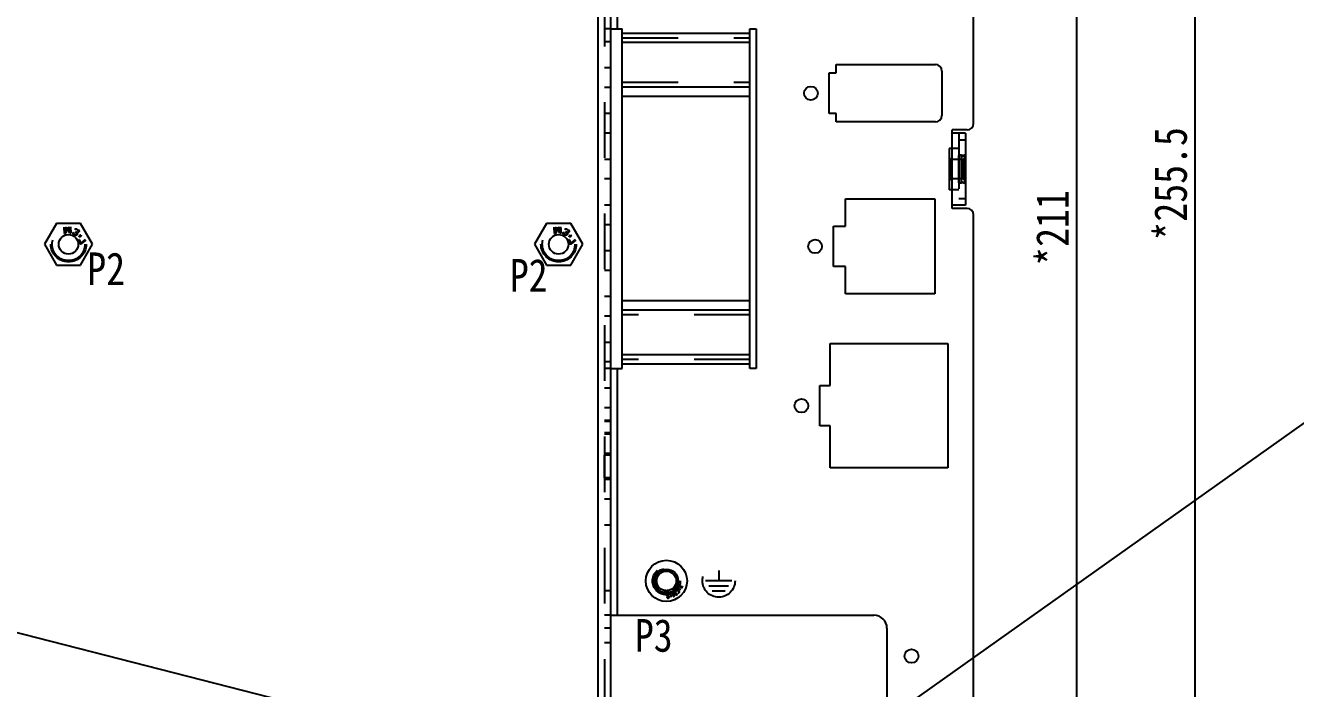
# Model space of a CAD drawing. Header units: millimetres. Extents: x 0 to 8948, y -1340 to 1100.
# Drawn here: x 2296.4 to 2490.8, y 505 to 606.4 of the extents above; entities that cross this region are included whole.
import ezdxf

# ---------------------------------------------------------------- set-up
doc = ezdxf.new("R2010")
doc.units = ezdxf.units.MM
doc.header["$LTSCALE"] = 85.25
doc.header["$PDMODE"] = 3
doc.header["$PDSIZE"] = 8
doc.linetypes.add('HIDDEN', pattern=[0.2, 0.1, -0.1])
doc.layers.get('0').update_dxf_attribs({"linetype": 'CONTINUOUS'})
doc.layers.get('Defpoints').update_dxf_attribs({"linetype": 'CONTINUOUS'})
for name, color, linetype in [('02___PRT_ALL_AXES', 7, 'CONTINUOUS'), ('03___PRT_ALL_CURVES', 7, 'CONTINUOUS'), ('DEFAULT_2', 8, 'HIDDEN')]:
    doc.layers.add(name, color=color, linetype=linetype)
doc.styles.get("Standard").update_dxf_attribs({"font": 'txt', "width": 0.85})
doc.dimstyles.new('DIMSTYLE_1', dxfattribs={"dimtxt": 5, "dimasz": 3.5, "dimexe": 1.5, "dimexo": 1, "dimgap": 1.25, "dimtad": 1, "dimdsep": 46, "dimtxsty": 'Standard', "dimblk": '_FILLED', "dimblk1": '_FILLED', "dimblk2": '_FILLED', "dimcen": 0.09, "dimadec": 0, "dimazin": 0, "dimtp": 0.01, "dimtm": 0.01, "dimtfac": 1, "dimtofl": 0, "dimtmove": 0, "dimatfit": 3, "dimldrblk": '_FILLED', "dimfxl": 0, "dimtolj": 1, "dimarcsym": 0})

# ---------------------------------------------------------------- blocks, each defined once
blk = doc.blocks.new('_FILLED')
at = {"color": 0, "linetype": 'ByBlock'}
blk.add_solid([(0, 0), (-1, 0.214), (-1, -0.214)], dxfattribs=at)
blk = doc.blocks.new('*D8')
at = {"color": 0, "linetype": 'Continuous', "lineweight": -2, "transparency": 16777216}
for p, q in [((2386.04, 680.95), (2458.85, 680.95)), ((2457.35, 473.45), (2457.35, 677.45)), ((2386.04, 469.95), (2458.85, 469.95))]:
    blk.add_line(p, q, dxfattribs=at)
at = {"layer": 'Defpoints', "color": 0, "linetype": 'Continuous', "transparency": 16777216}
for p in [(2385.04, 680.95), (2457.35, 680.95), (2385.04, 469.95)]:
    blk.add_point(p, dxfattribs=at)
at = {"color": 0, "linetype": 'Continuous', "lineweight": -2, "transparency": 16777216, "xscale": 3.5, "yscale": 3.5, "zscale": 3.5}
for p, rotation in [((2457.35, 680.95), 90), ((2457.35, 469.95), 270)]:
    blk.add_blockref('_FILLED', p, dxfattribs=dict(at, rotation=rotation))
at = {"color": 0, "linetype": 'Continuous', "transparency": 16777216, "insert": (2451.1, 575.45), "char_height": 5, "width": 17, "attachment_point": 2, "rotation": 90}
blk.add_mtext('\\A1;*211', dxfattribs=at)
blk = doc.blocks.new('*D10')
at = {"color": 0, "linetype": 'Continuous', "lineweight": -2, "transparency": 16777216}
for p, q in [((2441.54, 709.95), (2476.93, 709.95)), ((2475.43, 457.95), (2475.43, 706.45)), ((2441.54, 454.45), (2476.93, 454.45))]:
    blk.add_line(p, q, dxfattribs=at)
at = {"layer": 'Defpoints', "color": 0, "linetype": 'Continuous', "transparency": 16777216}
for p in [(2440.54, 709.95), (2475.43, 709.95), (2440.54, 454.45)]:
    blk.add_point(p, dxfattribs=at)
at = {"color": 0, "linetype": 'Continuous', "lineweight": -2, "transparency": 16777216, "xscale": 3.5, "yscale": 3.5, "zscale": 3.5}
for p, rotation in [((2475.43, 709.95), 90), ((2475.43, 454.45), 270)]:
    blk.add_blockref('_FILLED', p, dxfattribs=dict(at, rotation=rotation))
at = {"color": 0, "linetype": 'Continuous', "transparency": 16777216, "insert": (2469.18, 582.2), "char_height": 5, "width": 25.5, "attachment_point": 2, "rotation": 90}
blk.add_mtext('\\A1;*255.5', dxfattribs=at)

msp = doc.modelspace()

# ---------------------------------------------------------------- linework, layer by layer
for p, q in [((0, 1100), (4304.922, 0)), ((1723.341, 0), (3273.341, 1100))]:
    msp.add_line(p, q)
at = {"color": 3, "linetype": 'Continuous'}
for p, q in [((2441.539, 591.448), (2441.539, 681.948)), ((2384.039, 678.948), (2384.039, 471.948)), ((2386.039, 470.948), (2386.039, 679.948)), ((2387.039, 605.948), (2387.039, 679.948)), ((2386.039, 605.948), (2387.789, 605.948)), ((2387.789, 553.948), (2387.789, 605.948)), ((2387.789, 605.276), (2407.289, 605.276)), ((2407.289, 605.948), (2408.289, 605.948)), ((2407.289, 553.948), (2407.289, 605.948)), ((2408.289, 605.948), (2408.289, 553.948)), ((2387.789, 603.862), (2407.289, 603.862)), ((2419.449, 599.168), (2420.489, 599.168)), ((2419.449, 592.968), (2419.449, 599.168)), ((2420.489, 600.468), (2435.689, 600.468)), ((2420.489, 599.168), (2420.489, 600.468)), ((2436.689, 599.468), (2436.689, 592.668)), ((2387.789, 597.034), (2407.289, 597.034)), ((2387.789, 595.62), (2407.289, 595.62)), ((2420.489, 592.968), (2419.449, 592.968)), ((2420.489, 591.668), (2420.489, 592.968)), ((2435.689, 591.668), (2420.489, 591.668)), ((2440.539, 590.448), (2438.289, 590.448)), ((2438.289, 578.448), (2438.289, 590.448)), ((2440.289, 589.948), (2438.289, 589.948)), ((2440.289, 589.948), (2440.289, 578.948)), ((2421.929, 579.888), (2435.629, 579.888)), ((2421.929, 575.738), (2421.929, 579.888)), ((2435.629, 579.888), (2435.629, 565.388)), ((2440.289, 578.948), (2438.289, 578.948)), ((2440.539, 578.448), (2438.289, 578.448)), ((2441.539, 492.948), (2441.539, 577.448)), ((2420.079, 575.738), (2421.929, 575.738)), ((2420.079, 569.538), (2420.079, 575.738)), ((2421.929, 569.538), (2420.079, 569.538)), ((2421.929, 565.388), (2421.929, 569.538)), ((2407.289, 564.276), (2387.789, 564.276)), ((2435.629, 565.388), (2421.929, 565.388)), ((2407.289, 562.862), (2387.789, 562.862)), ((2407.289, 556.034), (2387.789, 556.034)), ((2419.589, 557.748), (2437.589, 557.748)), ((2419.589, 551.348), (2419.589, 557.748)), ((2437.589, 557.748), (2437.589, 538.748)), ((2407.289, 554.62), (2387.789, 554.62)), ((2386.039, 553.948), (2387.789, 553.948)), ((2387.039, 516.198), (2387.039, 553.948)), ((2408.289, 553.948), (2407.289, 553.948)), ((2417.989, 551.348), (2419.589, 551.348)), ((2417.989, 545.148), (2417.989, 551.348)), ((2419.589, 545.148), (2417.989, 545.148)), ((2419.589, 538.748), (2419.589, 545.148)), ((2437.589, 538.748), (2419.589, 538.748)), ((2386.039, 516.198), (2426.289, 516.198)), ((2428.289, 514.198), (2428.289, 479.698))]:
    msp.add_line(p, q, dxfattribs=at)
at = {"color": 7, "linetype": 'Continuous'}
for p, q in [((2301.192, 576.148), (2299.344, 572.948)), ((2304.887, 576.148), (2301.192, 576.148)), ((2306.734, 572.948), (2304.887, 576.148)), ((2376.192, 576.148), (2374.344, 572.948)), ((2379.887, 576.148), (2376.192, 576.148)), ((2381.734, 572.948), (2379.887, 576.148)), ((2299.344, 572.948), (2301.192, 569.748)), ((2304.887, 569.748), (2306.734, 572.948)), ((2374.344, 572.948), (2376.192, 569.748)), ((2379.887, 569.748), (2381.734, 572.948)), ((2301.192, 569.748), (2304.887, 569.748)), ((2376.192, 569.748), (2379.887, 569.748)), ((2394.909, 519.284), (2394.898, 519.282)), ((2394.909, 519.283), (2394.902, 519.387)), ((2395.33, 519.151), (2395.124, 519.088)), ((2395.124, 519.088), (2395.135, 519.051)), ((2395.135, 519.051), (2395.341, 519.113)), ((2395.294, 519.505), (2395.302, 519.492)), ((2395.302, 519.492), (2395.378, 519.526)), ((2395.341, 519.113), (2395.33, 519.151)), ((2395.378, 519.526), (2395.625, 519.115)), ((2395.406, 519.531), (2395.893, 519.191)), ((2395.648, 519.129), (2395.406, 519.531)), ((2395.846, 519.311), (2395.441, 519.593)), ((2395.608, 519.051), (2395.569, 519.018)), ((2395.569, 519.018), (2395.577, 519.005)), ((2395.771, 519.139), (2395.695, 519.104)), ((2395.771, 519.792), (2395.846, 519.311)), ((2395.779, 519.127), (2395.771, 519.139)), ((2395.808, 519.727), (2396.027, 519.363)), ((2395.893, 519.191), (2395.808, 519.727)), ((2396.083, 519.405), (2395.87, 519.758)), ((2395.882, 519.828), (2395.925, 519.868)), ((2395.925, 519.868), (2395.917, 519.88)), ((2396.025, 519.305), (2395.984, 519.267)), ((2395.984, 519.267), (2395.991, 519.255)), ((2396.052, 519.883), (2396.07, 519.89)), ((2396.206, 519.402), (2396.132, 519.375)), ((2396.214, 519.389), (2396.206, 519.402)), ((2396.229, 519.836), (2396.248, 519.832)), ((2396.339, 519.601), (2396.345, 519.584)), ((2396.451, 520.712), (2396.439, 520.684)), ((2396.933, 520.512), (2396.451, 520.712)), ((2396.495, 520.629), (2396.91, 520.456)), ((2396.518, 520.502), (2396.495, 520.629)), ((2396.497, 520.497), (2396.518, 520.502)), ((2396.653, 520.25), (2396.539, 520.067)), ((2396.539, 520.067), (2396.572, 520.046)), ((2396.572, 520.046), (2396.686, 520.229)), ((2396.686, 520.229), (2396.653, 520.25)), ((2396.93, 520.413), (2396.92, 520.367)), ((2396.92, 520.367), (2396.933, 520.361)), ((2397.001, 520.563), (2396.979, 520.527)), ((2397.015, 520.557), (2397.001, 520.563)), ((2394.631, 518.982), (2394.644, 518.984)), ((2394.631, 518.982), (2394.635, 518.847))]:
    msp.add_line(p, q, dxfattribs=at)
for radius in [3.15, 1.8, 1.5]:
    msp.add_circle((2394.539, 521.448), radius, dxfattribs=at)
at = {"color": 3, "linetype": 'Continuous'}
for centre, radius, start, end in [((2435.689, 599.468), 1, 0, 90), ((2435.689, 592.668), 1, 270, 0), ((2440.539, 591.448), 1, 270, 0), ((2440.539, 577.448), 1, 0, 90), ((2426.289, 514.198), 2, 0, 90)]:
    msp.add_arc(centre, radius, start, end, dxfattribs=at)
at = {"color": 7, "linetype": 'Continuous'}
msp.add_arc((2395.106, 521.066), 1.438, 297.53662, 301.08982, dxfattribs=at)
for points in [[(2394.642, 519.357), (2394.611, 519.326), (2394.599, 519.289), (2394.603, 519.246)], [(2394.603, 519.246), (2394.607, 519.212), (2394.622, 519.183), (2394.65, 519.159)], [(2394.767, 519.413), (2394.713, 519.407), (2394.671, 519.388), (2394.642, 519.357)], [(2394.65, 519.281), (2394.647, 519.306), (2394.656, 519.329), (2394.676, 519.35)], [(2394.682, 519.228), (2394.662, 519.243), (2394.652, 519.261), (2394.65, 519.281)], [(2394.65, 519.159), (2394.678, 519.135), (2394.724, 519.11), (2394.791, 519.084)], [(2394.676, 519.35), (2394.695, 519.37), (2394.722, 519.383), (2394.755, 519.387)], [(2394.801, 519.171), (2394.742, 519.194), (2394.702, 519.213), (2394.682, 519.228)], [(2394.755, 519.387), (2394.823, 519.394), (2394.871, 519.359), (2394.897, 519.283)], [(2394.902, 519.387), (2394.865, 519.41), (2394.819, 519.418), (2394.767, 519.413)], [(2394.791, 519.084), (2394.839, 519.066), (2394.872, 519.048), (2394.894, 519.032)], [(2394.933, 519.107), (2394.905, 519.126), (2394.861, 519.148), (2394.801, 519.171)], [(2394.894, 519.032), (2394.916, 519.017), (2394.929, 518.995), (2394.931, 518.969)], [(2394.982, 519.012), (2394.978, 519.055), (2394.961, 519.087), (2394.933, 519.107)], [(2394.942, 518.883), (2394.974, 518.918), (2394.988, 518.961), (2394.982, 519.012)], [(2395.37, 519.547), (2395.329, 519.522), (2395.304, 519.508), (2395.294, 519.505)], [(2395.441, 519.593), (2395.428, 519.583), (2395.405, 519.568), (2395.37, 519.547)], [(2395.577, 519.005), (2395.617, 519.031), (2395.65, 519.053), (2395.677, 519.069)], [(2395.635, 519.085), (2395.634, 519.078), (2395.625, 519.067), (2395.608, 519.051)], [(2395.625, 519.115), (2395.633, 519.103), (2395.636, 519.092), (2395.635, 519.085)], [(2395.695, 519.104), (2395.678, 519.096), (2395.663, 519.104), (2395.648, 519.129)], [(2395.677, 519.069), (2395.713, 519.09), (2395.747, 519.11), (2395.779, 519.127)], [(2395.917, 519.88), (2395.896, 519.865), (2395.873, 519.85), (2395.848, 519.835)], [(2395.87, 519.758), (2395.861, 519.773), (2395.857, 519.786), (2395.859, 519.796)], [(2395.859, 519.796), (2395.861, 519.805), (2395.869, 519.816), (2395.882, 519.828)], [(2395.991, 519.255), (2396.032, 519.282), (2396.068, 519.305), (2396.101, 519.324)], [(2396.026, 519.993), (2396.024, 519.961), (2396.033, 519.924), (2396.052, 519.883)], [(2396.041, 519.33), (2396.041, 519.323), (2396.035, 519.314), (2396.025, 519.305)], [(2396.066, 520.083), (2396.04, 520.055), (2396.028, 520.024), (2396.026, 519.993)], [(2396.027, 519.363), (2396.036, 519.348), (2396.041, 519.337), (2396.041, 519.33)], [(2396.07, 519.89), (2396.058, 519.917), (2396.052, 519.943), (2396.056, 519.969)], [(2396.056, 519.969), (2396.06, 519.995), (2396.069, 520.018), (2396.086, 520.036)], [(2396.145, 520.126), (2396.115, 520.122), (2396.088, 520.108), (2396.066, 520.083)], [(2396.107, 519.375), (2396.101, 519.378), (2396.093, 519.389), (2396.083, 519.405)], [(2396.086, 520.036), (2396.102, 520.054), (2396.122, 520.064), (2396.144, 520.066)], [(2396.101, 519.324), (2396.125, 519.339), (2396.163, 519.361), (2396.214, 519.389)], [(2396.132, 519.375), (2396.122, 519.371), (2396.113, 519.371), (2396.107, 519.375)], [(2396.144, 520.066), (2396.166, 520.068), (2396.187, 520.062), (2396.206, 520.045)], [(2396.216, 520.11), (2396.198, 520.125), (2396.175, 520.131), (2396.145, 520.126)], [(2396.206, 520.045), (2396.231, 520.022), (2396.239, 519.97), (2396.231, 519.888)], [(2396.25, 520.046), (2396.245, 520.072), (2396.233, 520.094), (2396.216, 520.11)], [(2396.231, 519.888), (2396.229, 519.869), (2396.228, 519.852), (2396.229, 519.836)], [(2396.248, 519.832), (2396.249, 519.863), (2396.256, 519.887), (2396.271, 519.904)], [(2396.251, 519.944), (2396.255, 519.986), (2396.254, 520.019), (2396.25, 520.046)], [(2396.352, 519.997), (2396.312, 519.996), (2396.279, 519.978), (2396.251, 519.944)], [(2396.271, 519.904), (2396.291, 519.925), (2396.316, 519.935), (2396.348, 519.932)], [(2396.345, 519.621), (2396.34, 519.615), (2396.338, 519.609), (2396.339, 519.601)], [(2396.381, 519.636), (2396.364, 519.633), (2396.352, 519.628), (2396.345, 519.621)], [(2396.345, 519.584), (2396.355, 519.575), (2396.372, 519.575), (2396.393, 519.585)], [(2396.348, 519.932), (2396.38, 519.929), (2396.41, 519.915), (2396.438, 519.889)], [(2396.461, 519.952), (2396.428, 519.982), (2396.391, 519.997), (2396.352, 519.997)], [(2396.467, 519.675), (2396.452, 519.657), (2396.423, 519.644), (2396.381, 519.636)], [(2396.393, 519.585), (2396.415, 519.595), (2396.44, 519.615), (2396.468, 519.646)], [(2396.438, 519.889), (2396.473, 519.858), (2396.492, 519.821), (2396.497, 519.779)], [(2396.439, 520.684), (2396.469, 520.608), (2396.488, 520.546), (2396.497, 520.497)], [(2396.53, 519.805), (2396.528, 519.863), (2396.505, 519.912), (2396.461, 519.952)], [(2396.497, 519.779), (2396.502, 519.736), (2396.492, 519.702), (2396.467, 519.675)], [(2396.468, 519.646), (2396.512, 519.694), (2396.533, 519.747), (2396.53, 519.805)], [(2396.91, 520.456), (2396.928, 520.449), (2396.935, 520.434), (2396.93, 520.413)], [(2396.979, 520.527), (2396.967, 520.508), (2396.952, 520.504), (2396.933, 520.512)], [(2396.933, 520.361), (2396.943, 520.39), (2396.956, 520.423), (2396.971, 520.46)], [(2396.971, 520.46), (2396.986, 520.496), (2397.001, 520.529), (2397.015, 520.557)], [(2394.635, 518.847), (2394.686, 518.824), (2394.741, 518.815), (2394.8, 518.821)], [(2394.71, 518.879), (2394.676, 518.905), (2394.654, 518.939), (2394.644, 518.984)], [(2394.816, 518.848), (2394.778, 518.844), (2394.743, 518.854), (2394.71, 518.879)], [(2394.8, 518.821), (2394.863, 518.828), (2394.91, 518.849), (2394.942, 518.883)], [(2394.903, 518.889), (2394.88, 518.865), (2394.852, 518.851), (2394.816, 518.848)], [(2394.931, 518.969), (2394.935, 518.939), (2394.925, 518.912), (2394.903, 518.889)]]:
    msp.add_open_spline(points, degree=3, dxfattribs=at)
at = {"layer": '02___PRT_ALL_AXES', "color": 8, "linetype": 'HIDDEN'}
for p, q in [((2440.289, 586.548), (2439.289, 586.548)), ((2439.289, 582.348), (2439.289, 586.548)), ((2440.289, 582.348), (2440.289, 586.548)), ((2440.289, 582.348), (2439.289, 582.348)), ((2386.039, 543.898), (2385.039, 543.898)), ((2386.039, 540.698), (2385.039, 540.698)), ((2385.039, 537.198), (2385.039, 540.698)), ((2386.039, 537.198), (2386.039, 540.698)), ((2386.039, 537.198), (2385.039, 537.198))]:
    msp.add_line(p, q, dxfattribs=at)
at = {"layer": '02___PRT_ALL_AXES', "color": 3, "linetype": 'Continuous'}
for centre, radius in [((2416.649, 596.068), 1.05), ((2303.039, 572.948), 1.5), ((2378.039, 572.948), 1.5), ((2417.279, 572.638), 1.05), ((2415.189, 548.248), 1.05), ((2432.039, 509.948), 1.05)]:
    msp.add_circle(centre, radius, dxfattribs=at)
at = {"layer": '02___PRT_ALL_AXES', "color": 8, "linetype": 'HIDDEN'}
msp.add_circle((2394.539, 521.448), 1.5, dxfattribs=at)
at = {"layer": '03___PRT_ALL_CURVES', "color": 8, "linetype": 'HIDDEN'}
for p, q in [((2402.539, 523.048), (2402.539, 521.548)), ((2404.539, 521.448), (2400.539, 521.448)), ((2404.039, 520.648), (2401.039, 520.648)), ((2403.539, 519.848), (2401.539, 519.848))]:
    msp.add_line(p, q, dxfattribs=at)
msp.add_circle((2402.539, 521.448), 2.5, dxfattribs=at)
at = {"layer": 'DEFAULT_2', "color": 8, "linetype": 'HIDDEN'}
for p, q in [((2385.039, 679.948), (2385.039, 470.948)), ((2386.039, 605.948), (2385.039, 605.948)), ((2387.789, 604.569), (2407.289, 604.569)), ((2386.039, 603.948), (2385.039, 603.948)), ((2386.039, 599.948), (2385.039, 599.948)), ((2386.039, 596.948), (2385.039, 596.948)), ((2387.789, 597.741), (2407.289, 597.741)), ((2386.039, 592.948), (2385.039, 592.948)), ((2386.039, 589.948), (2385.039, 589.948)), ((2439.289, 589.948), (2439.289, 578.948)), ((2439.289, 587.598), (2437.789, 587.598)), ((2437.789, 587.598), (2437.789, 581.298)), ((2439.289, 588.948), (2440.289, 588.948)), ((2386.039, 585.948), (2385.039, 585.948)), ((2437.809, 586.923), (2437.789, 586.923)), ((2437.809, 586.91), (2437.789, 586.91)), ((2437.789, 586.887), (2437.809, 586.887)), ((2437.809, 586.88), (2437.789, 586.88)), ((2437.789, 586.842), (2437.809, 586.842)), ((2437.809, 586.841), (2437.789, 586.841)), ((2437.809, 586.84), (2437.789, 586.84)), ((2437.809, 586.839), (2437.789, 586.839)), ((2437.809, 586.828), (2437.789, 586.828)), ((2437.789, 586.818), (2437.809, 586.818)), ((2437.809, 586.595), (2437.789, 586.595)), ((2437.809, 586.562), (2437.789, 586.562)), ((2437.809, 586.481), (2437.789, 586.481)), ((2437.809, 586.448), (2437.789, 586.448)), ((2437.809, 586.439), (2437.789, 586.439)), ((2437.809, 586.427), (2437.789, 586.427)), ((2437.809, 586.407), (2437.789, 586.407)), ((2437.809, 586.406), (2437.789, 586.406)), ((2437.809, 586.404), (2437.789, 586.404)), ((2437.809, 586.377), (2437.789, 586.377)), ((2437.809, 586.376), (2437.789, 586.376)), ((2437.809, 586.37), (2437.789, 586.37)), ((2437.809, 586.36), (2437.789, 586.36)), ((2437.789, 586.348), (2437.809, 586.348)), ((2437.809, 586.347), (2437.789, 586.347)), ((2437.809, 586.302), (2437.789, 586.302)), ((2437.809, 586.29), (2437.789, 586.29)), ((2437.809, 586.26), (2437.789, 586.26)), ((2437.809, 586.257), (2437.789, 586.257)), ((2437.789, 586.254), (2437.809, 586.254)), ((2438.089, 585.948), (2437.789, 586.248)), ((2437.789, 586.247), (2437.809, 586.247)), ((2437.809, 586.18), (2437.789, 586.18)), ((2437.809, 586.162), (2437.789, 586.162)), ((2437.809, 586.16), (2437.789, 586.16)), ((2437.809, 586.158), (2437.789, 586.158)), ((2437.789, 586.157), (2437.809, 586.157)), ((2437.809, 586.143), (2437.789, 586.143)), ((2437.809, 586.14), (2437.789, 586.14)), ((2437.789, 586.137), (2437.809, 586.137)), ((2437.809, 586.124), (2437.789, 586.124)), ((2437.809, 586.123), (2437.789, 586.123)), ((2437.809, 586.115), (2437.789, 586.115)), ((2437.809, 586.114), (2437.789, 586.114)), ((2437.809, 586.053), (2437.789, 586.053)), ((2437.809, 586.053), (2437.789, 586.053)), ((2437.789, 586.041), (2437.809, 586.041)), ((2437.809, 586.016), (2437.789, 586.016)), ((2437.809, 586.01), (2437.789, 586.01)), ((2437.809, 585.994), (2437.789, 585.994)), ((2437.809, 585.992), (2437.789, 585.992)), ((2437.789, 585.979), (2437.809, 585.979)), ((2437.809, 585.974), (2437.789, 585.974)), ((2437.809, 585.965), (2437.789, 585.965)), ((2437.789, 585.964), (2437.809, 585.964)), ((2437.809, 585.961), (2437.789, 585.961)), ((2437.809, 585.949), (2437.789, 585.949)), ((2437.789, 585.935), (2437.809, 585.935)), ((2437.809, 585.934), (2437.789, 585.934)), ((2437.789, 585.934), (2437.809, 585.934)), ((2437.789, 585.9), (2437.809, 585.9)), ((2437.809, 585.892), (2437.789, 585.892)), ((2437.809, 585.833), (2437.789, 585.833)), ((2437.789, 585.826), (2437.809, 585.826)), ((2437.809, 585.802), (2437.789, 585.802)), ((2437.809, 585.791), (2437.789, 585.791)), ((2437.789, 585.779), (2437.809, 585.779)), ((2437.789, 585.768), (2437.809, 585.768)), ((2437.809, 585.768), (2437.789, 585.768)), ((2437.809, 585.757), (2437.789, 585.757)), ((2437.809, 585.755), (2437.789, 585.755)), ((2437.809, 585.716), (2437.789, 585.716)), ((2437.809, 585.687), (2437.789, 585.687)), ((2437.809, 585.68), (2437.789, 585.68)), ((2437.809, 585.679), (2437.789, 585.679)), ((2437.789, 585.604), (2437.809, 585.604)), ((2437.809, 585.586), (2437.789, 585.586)), ((2437.809, 585.557), (2437.789, 585.557)), ((2437.809, 585.544), (2437.789, 585.544)), ((2437.789, 585.534), (2437.809, 585.534)), ((2437.809, 585.516), (2437.789, 585.516)), ((2437.789, 585.486), (2437.809, 585.486)), ((2437.809, 585.478), (2437.789, 585.478)), ((2437.789, 585.349), (2437.809, 585.349)), ((2437.809, 585.315), (2437.789, 585.315)), ((2437.809, 585.286), (2437.789, 585.286)), ((2437.809, 585.279), (2437.789, 585.279)), ((2437.809, 585.25), (2437.789, 585.25)), ((2437.809, 585.238), (2437.789, 585.238)), ((2437.809, 585.21), (2437.789, 585.21)), ((2437.809, 585.203), (2437.789, 585.203)), ((2437.809, 586.923), (2437.809, 585.032)), ((2439.959, 585.948), (2438.089, 585.948)), ((2438.089, 585.948), (2438.089, 582.948)), ((2439.669, 586.573), (2439.289, 586.573)), ((2439.669, 586.348), (2440.159, 586.573)), ((2439.669, 582.323), (2439.669, 586.573)), ((2439.959, 585.948), (2440.259, 586.248)), ((2439.959, 585.948), (2439.959, 582.948)), ((2440.259, 586.573), (2440.159, 586.573)), ((2440.159, 586.573), (2440.159, 582.323)), ((2440.259, 582.323), (2440.259, 586.573)), ((2437.809, 585.044), (2437.789, 585.044)), ((2437.809, 585.032), (2437.789, 585.032)), ((2437.809, 584.892), (2437.789, 584.892)), ((2437.809, 584.891), (2437.789, 584.891)), ((2437.809, 584.851), (2437.789, 584.851)), ((2437.809, 584.841), (2437.789, 584.841)), ((2437.809, 584.841), (2437.789, 584.841)), ((2437.809, 584.84), (2437.789, 584.84)), ((2437.809, 584.818), (2437.789, 584.818)), ((2437.789, 584.811), (2437.809, 584.811)), ((2437.809, 584.811), (2437.789, 584.811)), ((2437.809, 584.806), (2437.789, 584.806)), ((2437.809, 584.803), (2437.789, 584.803)), ((2437.809, 584.725), (2437.789, 584.725)), ((2437.809, 584.709), (2437.789, 584.709)), ((2437.809, 584.709), (2437.789, 584.709)), ((2437.809, 584.7), (2437.789, 584.7)), ((2437.809, 584.675), (2437.789, 584.675)), ((2437.809, 584.664), (2437.789, 584.664)), ((2437.809, 584.618), (2437.789, 584.618)), ((2437.809, 584.591), (2437.789, 584.591)), ((2437.809, 584.585), (2437.789, 584.585)), ((2437.809, 584.559), (2437.789, 584.559)), ((2437.789, 584.558), (2437.809, 584.558)), ((2437.809, 584.552), (2437.789, 584.552)), ((2437.809, 584.551), (2437.789, 584.551)), ((2437.789, 584.544), (2437.809, 584.544)), ((2437.809, 584.54), (2437.789, 584.54)), ((2437.809, 584.512), (2437.789, 584.512)), ((2437.789, 584.511), (2437.809, 584.511)), ((2437.809, 584.892), (2437.809, 584.511)), ((2386.039, 582.948), (2385.039, 582.948)), ((2438.089, 582.948), (2437.789, 582.648)), ((2439.289, 581.298), (2437.789, 581.298)), ((2439.959, 582.948), (2438.089, 582.948)), ((2439.669, 582.323), (2439.289, 582.323)), ((2439.669, 582.548), (2440.159, 582.323)), ((2439.959, 582.948), (2440.259, 582.648)), ((2440.259, 582.323), (2440.159, 582.323)), ((2439.289, 579.948), (2440.289, 579.948)), ((2386.039, 578.948), (2385.039, 578.948)), ((2302.419, 574.608), (2302.351, 575.559)), ((2302.475, 575.588), (2302.529, 574.829)), ((2302.529, 574.829), (2302.763, 575.634)), ((2302.854, 575.535), (2302.606, 574.621)), ((2303.23, 574.666), (2302.854, 575.535)), ((2302.93, 575.646), (2303.277, 574.883)), ((2303.277, 574.883), (2303.223, 575.642)), ((2303.349, 575.63), (2303.417, 574.679)), ((2377.419, 574.608), (2377.351, 575.559)), ((2377.475, 575.588), (2377.529, 574.829)), ((2377.529, 574.829), (2377.763, 575.634)), ((2377.854, 575.535), (2377.606, 574.621)), ((2378.23, 574.666), (2377.854, 575.535)), ((2377.93, 575.646), (2378.277, 574.883)), ((2378.277, 574.883), (2378.223, 575.642)), ((2378.349, 575.63), (2378.417, 574.679)), ((2386.039, 575.948), (2385.039, 575.948)), ((2302.606, 574.621), (2302.419, 574.608)), ((2303.417, 574.679), (2303.23, 574.666)), ((2303.706, 574.704), (2303.732, 574.788)), ((2303.734, 574.588), (2303.706, 574.704)), ((2303.732, 574.788), (2303.822, 574.734)), ((2303.783, 574.509), (2303.734, 574.588)), ((2303.897, 574.416), (2303.783, 574.509)), ((2303.822, 574.734), (2303.824, 574.658)), ((2303.824, 574.658), (2303.856, 574.589)), ((2303.856, 574.589), (2303.934, 574.517)), ((2303.933, 574.394), (2303.897, 574.416)), ((2304.069, 574.337), (2303.933, 574.394)), ((2303.934, 574.517), (2304.006, 574.475)), ((2303.989, 575.255), (2304.039, 575.298)), ((2304.078, 575.201), (2303.989, 575.255)), ((2304.006, 574.475), (2304.106, 574.439)), ((2304.039, 575.298), (2304.108, 575.332)), ((2304.162, 574.331), (2304.069, 574.337)), ((2304.118, 575.227), (2304.078, 575.201)), ((2304.106, 574.439), (2304.182, 574.443)), ((2304.108, 575.332), (2304.183, 575.336)), ((2304.11, 574.809), (2304.154, 574.882)), ((2304.181, 574.766), (2304.11, 574.809)), ((2304.175, 575.242), (2304.118, 575.227)), ((2304.154, 574.882), (2304.225, 574.839)), ((2304.278, 574.361), (2304.162, 574.331)), ((2304.222, 575.238), (2304.175, 575.242)), ((2304.266, 574.665), (2304.181, 574.766)), ((2304.182, 574.443), (2304.25, 574.477)), ((2304.183, 575.336), (2304.277, 575.329)), ((2304.322, 575.203), (2304.222, 575.238)), ((2304.225, 574.839), (2304.343, 574.793)), ((2304.25, 574.477), (2304.272, 574.513)), ((2304.28, 574.607), (2304.266, 574.665)), ((2304.272, 574.513), (2304.28, 574.607)), ((2304.277, 575.329), (2304.354, 575.306)), ((2304.339, 574.423), (2304.278, 574.361)), ((2304.429, 575.138), (2304.322, 575.203)), ((2304.361, 574.459), (2304.339, 574.423)), ((2304.343, 574.793), (2304.419, 574.797)), ((2304.457, 574.7), (2304.346, 574.717)), ((2304.346, 574.717), (2304.385, 574.619)), ((2304.387, 574.543), (2304.361, 574.459)), ((2304.385, 574.619), (2304.387, 574.543)), ((2304.419, 574.797), (2304.498, 574.849)), ((2304.508, 575.067), (2304.429, 575.138)), ((2304.526, 574.733), (2304.457, 574.7)), ((2304.498, 574.849), (2304.542, 574.922)), ((2304.506, 575.215), (2304.562, 575.158)), ((2304.532, 575.027), (2304.508, 575.067)), ((2304.588, 574.795), (2304.526, 574.733)), ((2304.546, 574.969), (2304.532, 575.027)), ((2304.542, 574.922), (2304.546, 574.969)), ((2304.562, 575.158), (2304.612, 575.078)), ((2304.631, 574.868), (2304.588, 574.795)), ((2304.612, 575.078), (2304.644, 575.01)), ((2304.616, 573.686), (2304.72, 573.709)), ((2304.78, 572.954), (2304.616, 573.686)), ((2304.625, 574.241), (2304.63, 574.27)), ((2304.772, 574.216), (2304.625, 574.241)), ((2304.63, 574.27), (2304.807, 574.241)), ((2304.646, 574.933), (2304.631, 574.868)), ((2304.644, 575.01), (2304.646, 574.933)), ((2304.65, 574.131), (2304.772, 574.216)), ((2304.674, 574.097), (2304.65, 574.131)), ((2304.796, 574.182), (2304.674, 574.097)), ((2304.72, 573.709), (2304.857, 573.099)), ((2304.768, 574.036), (2304.796, 574.182)), ((2304.798, 574.031), (2304.768, 574.036)), ((2304.831, 574.207), (2304.798, 574.031)), ((2304.807, 574.241), (2304.839, 574.416)), ((2305.007, 574.178), (2304.831, 574.207)), ((2304.839, 574.416), (2304.869, 574.412)), ((2304.869, 574.412), (2304.842, 574.265)), ((2304.842, 574.265), (2304.963, 574.351)), ((2304.857, 573.099), (2305.633, 573.698)), ((2304.987, 574.317), (2304.865, 574.231)), ((2304.865, 574.231), (2305.012, 574.207)), ((2305.664, 573.579), (2304.884, 572.977)), ((2304.963, 574.351), (2304.987, 574.317)), ((2305.012, 574.207), (2305.007, 574.178)), ((2377.606, 574.621), (2377.419, 574.608)), ((2378.417, 574.679), (2378.23, 574.666)), ((2378.706, 574.704), (2378.732, 574.788)), ((2378.734, 574.588), (2378.706, 574.704)), ((2378.732, 574.788), (2378.822, 574.734)), ((2378.783, 574.509), (2378.734, 574.588)), ((2378.897, 574.416), (2378.783, 574.509)), ((2378.822, 574.734), (2378.824, 574.658)), ((2378.824, 574.658), (2378.856, 574.589)), ((2378.856, 574.589), (2378.934, 574.517)), ((2378.933, 574.394), (2378.897, 574.416)), ((2379.069, 574.337), (2378.933, 574.394)), ((2378.934, 574.517), (2379.006, 574.475)), ((2378.989, 575.255), (2379.039, 575.298)), ((2379.078, 575.201), (2378.989, 575.255)), ((2379.006, 574.475), (2379.106, 574.439)), ((2379.039, 575.298), (2379.108, 575.332)), ((2379.162, 574.331), (2379.069, 574.337)), ((2379.118, 575.227), (2379.078, 575.201)), ((2379.106, 574.439), (2379.182, 574.443)), ((2379.108, 575.332), (2379.183, 575.336)), ((2379.11, 574.809), (2379.154, 574.882)), ((2379.181, 574.766), (2379.11, 574.809)), ((2379.175, 575.242), (2379.118, 575.227)), ((2379.154, 574.882), (2379.225, 574.839)), ((2379.278, 574.361), (2379.162, 574.331)), ((2379.222, 575.238), (2379.175, 575.242)), ((2379.266, 574.665), (2379.181, 574.766)), ((2379.182, 574.443), (2379.25, 574.477)), ((2379.183, 575.336), (2379.277, 575.329)), ((2379.322, 575.203), (2379.222, 575.238)), ((2379.225, 574.839), (2379.343, 574.793)), ((2379.25, 574.477), (2379.272, 574.513)), ((2379.28, 574.607), (2379.266, 574.665)), ((2379.272, 574.513), (2379.28, 574.607)), ((2379.277, 575.329), (2379.354, 575.306)), ((2379.339, 574.423), (2379.278, 574.361)), ((2379.429, 575.138), (2379.322, 575.203)), ((2379.361, 574.459), (2379.339, 574.423)), ((2379.343, 574.793), (2379.419, 574.797)), ((2379.457, 574.7), (2379.346, 574.717)), ((2379.346, 574.717), (2379.385, 574.619)), ((2379.387, 574.543), (2379.361, 574.459)), ((2379.385, 574.619), (2379.387, 574.543)), ((2379.419, 574.797), (2379.498, 574.849)), ((2379.508, 575.067), (2379.429, 575.138)), ((2379.526, 574.733), (2379.457, 574.7)), ((2379.498, 574.849), (2379.542, 574.922)), ((2379.506, 575.215), (2379.562, 575.158)), ((2379.532, 575.027), (2379.508, 575.067)), ((2379.588, 574.795), (2379.526, 574.733)), ((2379.546, 574.969), (2379.532, 575.027)), ((2379.542, 574.922), (2379.546, 574.969)), ((2379.562, 575.158), (2379.612, 575.078)), ((2379.631, 574.868), (2379.588, 574.795)), ((2379.612, 575.078), (2379.644, 575.01)), ((2379.616, 573.686), (2379.72, 573.709)), ((2379.78, 572.954), (2379.616, 573.686)), ((2379.625, 574.241), (2379.63, 574.27)), ((2379.772, 574.216), (2379.625, 574.241)), ((2379.63, 574.27), (2379.807, 574.241)), ((2379.646, 574.933), (2379.631, 574.868)), ((2379.644, 575.01), (2379.646, 574.933)), ((2379.65, 574.131), (2379.772, 574.216)), ((2379.674, 574.097), (2379.65, 574.131)), ((2379.796, 574.182), (2379.674, 574.097)), ((2379.72, 573.709), (2379.857, 573.099)), ((2379.768, 574.036), (2379.796, 574.182)), ((2379.798, 574.031), (2379.768, 574.036)), ((2379.831, 574.207), (2379.798, 574.031)), ((2379.807, 574.241), (2379.839, 574.416)), ((2380.007, 574.178), (2379.831, 574.207)), ((2379.839, 574.416), (2379.869, 574.412)), ((2379.869, 574.412), (2379.842, 574.265)), ((2379.842, 574.265), (2379.963, 574.351)), ((2379.857, 573.099), (2380.633, 573.698)), ((2379.987, 574.317), (2379.865, 574.231)), ((2379.865, 574.231), (2380.012, 574.207)), ((2380.664, 573.579), (2379.884, 572.977)), ((2379.963, 574.351), (2379.987, 574.317)), ((2380.012, 574.207), (2380.007, 574.178)), ((2304.884, 572.977), (2304.78, 572.954)), ((2379.884, 572.977), (2379.78, 572.954)), ((2386.039, 571.948), (2385.039, 571.948)), ((2386.039, 568.948), (2385.039, 568.948)), ((2386.039, 564.948), (2385.039, 564.948)), ((2386.039, 561.948), (2385.039, 561.948)), ((2407.289, 562.155), (2387.789, 562.155)), ((2386.039, 557.948), (2385.039, 557.948)), ((2386.039, 554.948), (2385.039, 554.948)), ((2407.289, 555.327), (2387.789, 555.327)), ((2386.039, 553.948), (2385.039, 553.948)), ((2386.039, 550.948), (2385.039, 550.948)), ((2386.039, 547.948), (2385.039, 547.948)), ((2386.039, 545.998), (2385.039, 545.998)), ((2386.039, 545.831), (2385.039, 545.831)), ((2386.039, 544.112), (2385.039, 544.112)), ((2386.039, 543.948), (2385.039, 543.948)), ((2386.039, 540.948), (2385.039, 540.948)), ((2386.039, 536.948), (2385.039, 536.948)), ((2386.039, 533.948), (2385.039, 533.948)), ((2386.039, 529.948), (2385.039, 529.948)), ((2386.039, 519.948), (2385.039, 519.948)), ((2386.039, 516.198), (2385.039, 516.198)), ((2386.039, 514.198), (2385.039, 514.198)), ((2386.039, 511.948), (2385.039, 511.948))]:
    msp.add_line(p, q, dxfattribs=at)
for centre, radius in [((2303.039, 572.948), 2.7), ((2303.039, 572.948), 2.5), ((2378.039, 572.948), 2.7), ((2378.039, 572.948), 2.5), ((2394.539, 521.448), 2.125), ((2394.539, 521.448), 1.9)]:
    msp.add_circle(centre, radius, dxfattribs=at)

# ---------------------------------------------------------------- texts
at = {"color": 2, "linetype": 'Continuous', "char_height": 5, "width": 8.5, "attachment_point": 1, "line_spacing_factor": 0.9}
for s, insert in [('P2', (2305.905, 571.705)), ('P2', (2370.568, 570.711)), ('P3', (2389.705, 515.605))]:
    msp.add_mtext(s, dxfattribs=dict(at, insert=insert))

# ---------------------------------------------------------------- dimensions: what is measured, and where the dimension line sits
at = {"color": 2, "linetype": 'Continuous'}
for base, p1, p2, picture, middle in [((2475.428, 709.948), (2440.539, 454.448), (2440.539, 709.948), '*D10', (2475.428, 582.198)), ((2457.349, 680.948), (2385.039, 469.948), (2385.039, 680.948), '*D8', (2457.349, 575.448))]:
    dim = msp.add_linear_dim(base=base, p1=p1, p2=p2, angle=90, text='*<>', dimstyle='DIMSTYLE_1', dxfattribs=at)
    dim.commit()
    dim.dimension.update_dxf_attribs({"geometry": picture, "text_midpoint": middle, "dimtype": 160})

doc.saveas('drawing.dxf')
